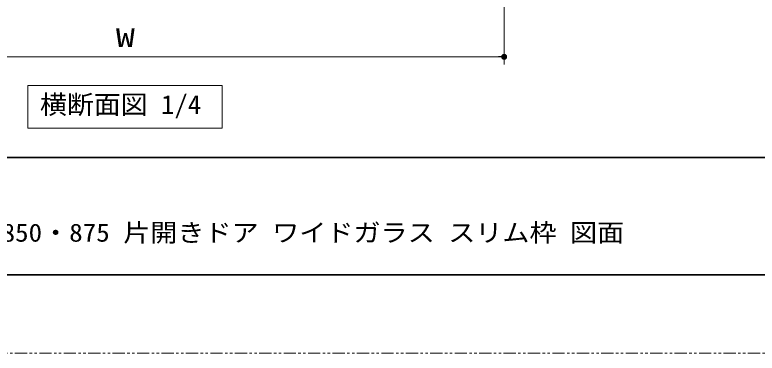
# Model space of a CAD drawing. Units: millimetres, scale not verified. Extents: x -1306 to 1306, y -607 to 607.
# Drawn here: x -631.7 to -252, y -594 to -421 of the extents above; entities that cross this region are included whole.
import ezdxf
from ezdxf.enums import TextEntityAlignment as Align

# ---------------------------------------------------------------- set-up
doc = ezdxf.new("R2010")
doc.units = ezdxf.units.MM
doc.header["$LTSCALE"] = 5
doc.header["$PDMODE"] = 32
doc.header["$PDSIZE"] = 2.5
doc.linetypes.add('USER1', pattern=[2.5, 1.25, -0.25, 0.25, -0.25, 0.25, -0.25])
for name, color, linetype, lineweight in [('0-1_線(黄)', 2, 'Continuous', 15), ('0-3_陰線', 4, 'USER1', 9), ('1-1_寸法線', 3, 'Continuous', 13), ('1-4_DEFPOINTS', 7, 'Continuous', 5), ('1-5_0', 3, 'Continuous', 25), ('1-6_図面枠', 7, 'Continuous', 35)]:
    doc.layers.add(name, color=color, linetype=linetype, lineweight=lineweight)
doc.styles.add('ＭＳ ゴシック', font='')
doc.styles.get('ＭＳ ゴシック').set_extended_font_data('MS Gothic')

# ---------------------------------------------------------------- blocks, each defined once
blk = doc.blocks.new('_DOT')
at = {"layer": '1-5_0'}
blk.add_line((-2.5, 0), (-5, 0), dxfattribs=at)
for points in [[(0, 0), (-2.5, 0), (-2.48, 0.313)], [(0, 0), (-2.48, -0.313), (-2.5, 0)], [(0, 0), (-2.48, 0.313), (-2.421, 0.622)], [(0, 0), (-2.421, -0.622), (-2.48, -0.313)], [(0, 0), (-2.421, 0.622), (-2.324, 0.92)], [(0, 0), (-2.324, -0.92), (-2.421, -0.622)], [(0, 0), (-2.324, 0.92), (-2.191, 1.204)], [(0, 0), (-2.191, -1.204), (-2.324, -0.92)], [(0, 0), (-2.191, 1.204), (-2.023, 1.469)], [(0, 0), (-2.023, -1.469), (-2.191, -1.204)], [(0, 0), (-2.023, 1.469), (-1.822, 1.711)], [(0, 0), (-1.822, -1.711), (-2.023, -1.469)], [(0, 0), (-1.822, 1.711), (-1.594, 1.926)], [(0, 0), (-1.594, -1.926), (-1.822, -1.711)], [(0, 0), (-1.594, 1.926), (-1.34, 2.111)], [(0, 0), (-1.34, -2.111), (-1.594, -1.926)], [(0, 0), (-1.34, 2.111), (-1.064, 2.262)], [(0, 0), (-1.064, -2.262), (-1.34, -2.111)], [(0, 0), (-1.064, 2.262), (-0.773, 2.378)], [(0, 0), (-0.773, -2.378), (-1.064, -2.262)], [(0, 0), (-0.773, 2.378), (-0.468, 2.456)], [(0, 0), (-0.468, -2.456), (-0.773, -2.378)], [(0, 0), (-0.468, 2.456), (-0.157, 2.495)], [(0, 0), (-0.157, -2.495), (-0.468, -2.456)], [(0, 0), (-0.157, 2.495), (0.157, 2.495)], [(0, 0), (0.157, -2.495), (-0.157, -2.495)], [(0, 0), (0.157, 2.495), (0.468, 2.456)], [(0, 0), (0.468, 2.456), (0.773, 2.378)], [(0, 0), (0.773, 2.378), (1.064, 2.262)], [(0, 0), (1.064, 2.262), (1.34, 2.111)], [(0, 0), (1.34, 2.111), (1.594, 1.926)], [(0, 0), (1.594, 1.926), (1.822, 1.711)], [(0, 0), (1.822, 1.711), (2.023, 1.469)], [(0, 0), (2.023, 1.469), (2.191, 1.204)], [(0, 0), (2.191, 1.204), (2.324, 0.92)], [(0, 0), (2.324, 0.92), (2.421, 0.622)], [(0, 0), (2.421, 0.622), (2.48, 0.313)], [(0, 0), (2.48, 0.313), (2.5, 0)], [(0, 0), (0.468, -2.456), (0.157, -2.495)], [(0, 0), (0.773, -2.378), (0.468, -2.456)], [(0, 0), (1.064, -2.262), (0.773, -2.378)], [(0, 0), (1.34, -2.111), (1.064, -2.262)], [(0, 0), (1.594, -1.926), (1.34, -2.111)], [(0, 0), (1.822, -1.711), (1.594, -1.926)], [(0, 0), (2.023, -1.469), (1.822, -1.711)], [(0, 0), (2.191, -1.204), (2.023, -1.469)], [(0, 0), (2.324, -0.92), (2.191, -1.204)], [(0, 0), (2.421, -0.622), (2.324, -0.92)], [(0, 0), (2.48, -0.313), (2.421, -0.622)], [(0, 0), (2.5, 0), (2.48, -0.313)]]:
    blk.add_solid(points, dxfattribs=at)

msp = doc.modelspace()

# ---------------------------------------------------------------- linework, layer by layer
at = {"layer": '0-1_線(黄)'}
msp.add_lwpolyline([(-625.093, -457.162), (-525.622, -457.162), (-525.622, -478.997), (-625.093, -478.997)], close=True, dxfattribs=at)
at = {"layer": '0-3_陰線'}
msp.add_line((387.036, -594), (-1292.964, -594), dxfattribs=at)
at = {"layer": '1-1_寸法線'}
for p, q in [((-381.381, -320.451), (-381.381, -446.451)), ((-764.381, -442.451), (-384.381, -442.451))]:
    msp.add_line(p, q, dxfattribs=at)
at = {"layer": '1-4_DEFPOINTS'}
msp.add_point((-381.381, -442.451), dxfattribs=at)
at = {"layer": '1-6_図面枠'}
msp.add_line((-1252.964, -494), (347.036, -494), dxfattribs=at)
msp.add_lwpolyline([(-1252.964, -554), (347.036, -554), (347.036, 554), (-1252.964, 554)], close=True, dxfattribs=at)

# ---------------------------------------------------------------- block references
at = {"layer": '1-1_寸法線', "xscale": 0.6, "yscale": 0.6}
msp.add_blockref('_DOT', (-381.381, -442.451), dxfattribs=at)

# ---------------------------------------------------------------- texts
at = {"layer": '0-1_線(黄)', "style": 'ＭＳ ゴシック', "width": 1.05}
msp.add_text('横断面図 1/4', height=9.604, dxfattribs=at).set_placement((-618.876, -474.54), align=Align.BOTTOM_LEFT)
at = {"layer": '1-1_寸法線', "style": 'ＭＳ ゴシック', "width": 1.5}
msp.add_text('W', height=9.604, dxfattribs=at).set_placement((-580.096, -440.301), align=Align.BOTTOM_LEFT)
at = {"layer": '1-6_図面枠', "style": 'ＭＳ ゴシック', "width": 1.1}
msp.add_text('ノッポ H2700 W735・755・780・825・850・875 片開きドア ワイドガラス スリム枠 図面', height=9.236, dxfattribs=at).set_placement((-873.76, -539.776), align=Align.BOTTOM_LEFT)

doc.saveas('drawing.dxf')
